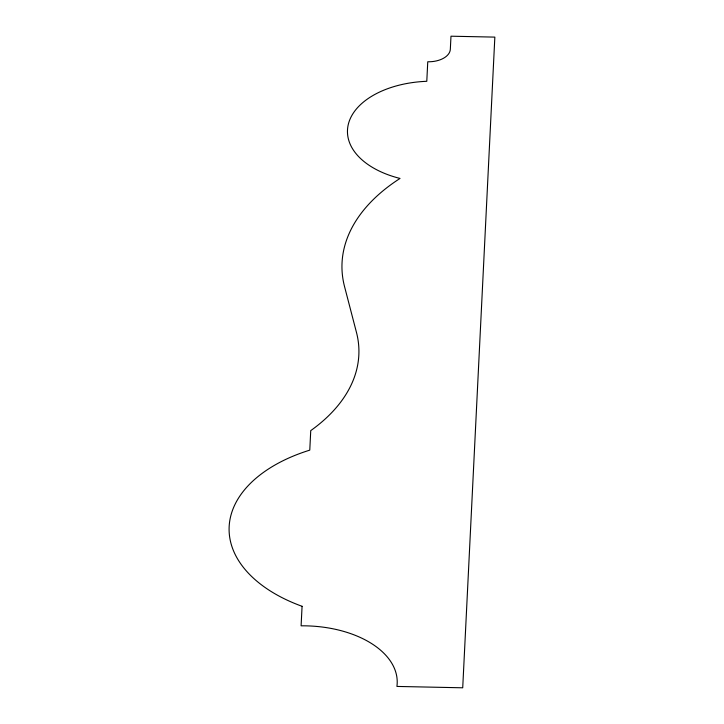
<?xml version="1.0" encoding="UTF-8"?>
<svg xmlns="http://www.w3.org/2000/svg" width="724" height="724" viewBox="0 0 724 724"><rect width="100%" height="100%" fill="white"/><g stroke="black" fill="none" stroke-linecap="round" stroke-linejoin="round"><path stroke-width="1.09" d="M302.071 606.296L301.103 625.817A94.066 55.82 0.3 0 1 396.915 686.433L462.717 687.8L494.845 37.114L450.98 36.2L450.337 49.214A21.946 13.023 0.3 0 1 427.757 61.775L426.789 81.296A85.296 50.617 0.3 0 0 348.57 123.361A85.296 50.617 0.3 0 0 400.037 178.439A219.87 130.474 0.3 0 0 344.534 286.55L356.461 332.379A209.743 124.465 0.3 0 1 310.741 430.617L309.781 450.138A151.253 89.758 0.3 0 0 229.155 526.62A151.253 89.758 0.3 0 0 302.071 606.296"/></g></svg>
